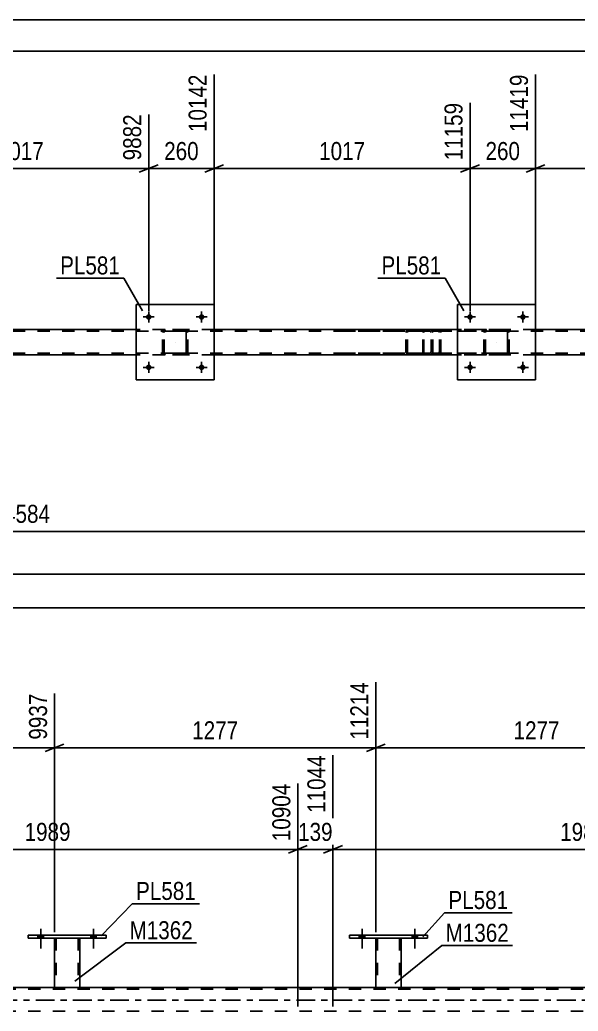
# Model space of a CAD drawing. Header units: millimetres. Extents: x -123 to 718, y -437 to 157.
# Drawn here: x 380.7 to 469.5, y -0.8 to 156.7 of the extents above; entities that cross this region are included whole.
import ezdxf

# ---------------------------------------------------------------- set-up
doc = ezdxf.new("R2010")
doc.units = ezdxf.units.MM
doc.linetypes.add('DXK_LINE_DOT2', pattern=[3.9198, 1.9599, -1.9599])
doc.linetypes.add('DXK_LINE_DOT3', pattern=[5.9187, 2.979, -0.9799, 0.9799, -0.9799])
doc.styles.add('Arial Narrow', font='ARIALN.TTF', dxfattribs={"height": 0.2})

# ---------------------------------------------------------------- blocks, each defined once
blk = doc.blocks.new('Unknown-232816598-1133')
at = {"color": 5, "linetype": 'Continuous'}
for p, q in [((718.5, 156.71), (-122.5, 156.71)), ((713.5, 151.71), (-117.5, 151.71))]:
    blk.add_line(p, q, dxfattribs=at)
blk = doc.blocks.new('Part-232816598-6916 - 6691')
at = {"color": 7, "linetype": 'DXK_LINE_DOT2'}
for p, q in [((444.84, 107.22), (444.82, 107.03)), ((444.9, 107.37), (444.84, 107.22)), ((444.99, 107.48), (444.9, 107.37)), ((444.95, 107.03), (444.96, 107.13)), ((444.96, 107.13), (444.99, 107.2)), ((445.09, 107.51), (444.99, 107.48)), ((444.99, 107.2), (445.04, 107.26)), ((445.04, 107.26), (445.09, 107.27)), ((457.25, 107.51), (445.09, 107.51)), ((457.25, 107.27), (445.09, 107.27)), ((446.37, 107.51), (446.37, 107.27)), ((447.37, 107.48), (447.18, 107.51)), ((447.18, 107.27), (447.28, 107.26)), ((447.28, 107.26), (447.36, 107.2)), ((447.36, 107.2), (447.41, 107.13)), ((447.41, 107.13), (447.43, 107.03)), ((447.68, 107.03), (447.65, 107.22)), ((444.82, 103.99), (444.82, 107.03)), ((444.95, 103.99), (444.95, 107.03)), ((447.43, 103.99), (447.43, 107.03)), ((447.68, 103.99), (447.68, 107.03)), ((444.82, 103.99), (444.84, 103.81)), ((444.96, 103.9), (444.95, 103.99)), ((447.43, 103.99), (447.41, 103.9)), ((447.65, 103.81), (447.68, 103.99)), ((444.84, 103.81), (444.9, 103.65)), ((444.9, 103.65), (444.99, 103.55)), ((444.99, 103.82), (444.96, 103.9)), ((445.04, 103.77), (444.99, 103.82)), ((444.99, 103.55), (445.09, 103.51)), ((445.09, 103.75), (445.04, 103.77)), ((457.25, 103.75), (445.09, 103.75)), ((457.25, 103.51), (445.09, 103.51)), ((446.37, 103.51), (446.37, 103.75)), ((447.28, 103.77), (447.18, 103.75)), ((447.18, 103.51), (447.37, 103.55)), ((447.36, 103.82), (447.28, 103.77)), ((447.41, 103.9), (447.36, 103.82))]:
    blk.add_line(p, q, dxfattribs=at)
for centre, start, end in [((447.2, 107.02), 23.8494, 68.8059), ((447.2, 104.01), 291.1941, 336.1506)]:
    blk.add_arc(centre, 0.492, start, end, dxfattribs=at)
blk = doc.blocks.new('Part-232816598-6811 - 6691')
at = {"color": 7, "linetype": 'DXK_LINE_DOT2'}
for p, q in [((624.63, 107.27), (293.9, 107.27)), ((411.63, 107.51), (399.23, 107.51)), ((462.71, 107.51), (450.31, 107.51)), ((624.63, 103.75), (293.9, 103.75)), ((411.63, 103.51), (399.23, 103.51)), ((462.71, 103.51), (450.31, 103.51))]:
    blk.add_line(p, q, dxfattribs=at)
at = {"color": 2, "linetype": 'Continuous'}
for p, q in [((399.23, 107.51), (360.55, 107.51)), ((450.31, 107.51), (411.63, 107.51)), ((501.39, 107.51), (462.71, 107.51)), ((399.23, 103.51), (360.55, 103.51)), ((450.31, 103.51), (411.63, 103.51)), ((501.39, 103.51), (462.71, 103.51))]:
    blk.add_line(p, q, dxfattribs=at)
blk = doc.blocks.new('Part-232816598-6924 - 6691')
at = {"color": 7, "linetype": 'DXK_LINE_DOT2'}
for p, q in [((445.86, 107.51), (430.87, 107.51)), ((445.86, 107.27), (430.87, 107.27)), ((442.15, 107.22), (442.11, 107.03)), ((442.36, 107.03), (442.38, 107.13)), ((442.38, 107.13), (442.44, 107.2)), ((442.62, 107.51), (442.42, 107.48)), ((442.44, 107.2), (442.52, 107.26)), ((442.52, 107.26), (442.62, 107.27)), ((446.05, 107.48), (445.86, 107.51)), ((445.86, 107.27), (445.95, 107.26)), ((445.95, 107.26), (446.04, 107.2)), ((446.04, 107.2), (446.09, 107.13)), ((446.09, 107.13), (446.11, 107.03)), ((446.37, 107.03), (446.33, 107.22)), ((442.11, 103.99), (442.11, 107.03)), ((442.36, 103.99), (442.36, 107.03)), ((446.11, 103.99), (446.11, 107.03)), ((446.37, 103.99), (446.37, 107.03)), ((442.11, 103.99), (442.15, 103.81)), ((442.38, 103.9), (442.36, 103.99)), ((446.11, 103.99), (446.09, 103.9)), ((446.33, 103.81), (446.37, 103.99)), ((445.86, 103.75), (430.87, 103.75)), ((445.86, 103.51), (430.87, 103.51)), ((442.44, 103.82), (442.38, 103.9)), ((442.42, 103.55), (442.62, 103.51)), ((442.52, 103.77), (442.44, 103.82)), ((442.62, 103.75), (442.52, 103.77)), ((445.95, 103.77), (445.86, 103.75)), ((445.86, 103.51), (446.05, 103.55)), ((446.04, 103.82), (445.95, 103.77)), ((446.09, 103.9), (446.04, 103.82))]:
    blk.add_line(p, q, dxfattribs=at)
for centre, start, end in [((442.6, 107.01), 110.7583, 155.68), ((445.87, 107.01), 24.32, 69.2417), ((442.6, 104.01), 204.32, 249.2417), ((445.87, 104.01), 290.7583, 335.68)]:
    blk.add_arc(centre, 0.496, start, end, dxfattribs=at)
blk = doc.blocks.new('Part-232816598-49768 - 6691')
at = {"color": 7, "linetype": 'DXK_LINE_DOT2'}
for p, q in [((403.43, 107.03), (403.47, 107.22)), ((403.47, 107.22), (403.43, 107.03)), ((403.67, 107.03), (403.69, 107.12)), ((403.69, 107.12), (403.74, 107.2)), ((403.73, 107.48), (403.91, 107.51)), ((403.91, 107.51), (403.73, 107.48)), ((403.74, 107.2), (403.82, 107.25)), ((403.82, 107.25), (403.91, 107.27)), ((406.95, 107.51), (403.91, 107.51)), ((406.95, 107.27), (403.91, 107.27)), ((406.95, 107.51), (407.14, 107.48)), ((407.14, 107.48), (406.95, 107.51)), ((406.95, 107.27), (407.04, 107.25)), ((407.04, 107.25), (407.12, 107.2)), ((407.12, 107.2), (407.17, 107.12)), ((407.17, 107.12), (407.19, 107.03)), ((407.4, 107.22), (407.43, 107.03)), ((407.43, 107.03), (407.4, 107.22)), ((403.43, 103.99), (403.43, 107.03)), ((403.43, 103.99), (403.43, 107.03)), ((403.67, 103.99), (403.67, 107.03)), ((403.67, 103.99), (403.67, 107.03)), ((407.19, 103.99), (407.19, 107.03)), ((407.19, 107.03), (407.19, 103.99)), ((407.43, 103.99), (407.43, 107.03)), ((407.43, 103.99), (407.43, 107.03)), ((403.47, 103.81), (403.43, 103.99)), ((403.43, 103.99), (403.47, 103.81)), ((403.69, 103.9), (403.67, 103.99)), ((407.19, 103.99), (407.17, 103.9)), ((407.43, 103.99), (407.4, 103.81)), ((407.4, 103.81), (407.43, 103.99)), ((403.74, 103.82), (403.69, 103.9)), ((403.91, 103.51), (403.73, 103.55)), ((403.73, 103.55), (403.91, 103.51)), ((403.82, 103.77), (403.74, 103.82)), ((403.91, 103.75), (403.82, 103.77)), ((406.95, 103.75), (403.91, 103.75)), ((406.95, 103.51), (403.91, 103.51)), ((407.04, 103.77), (406.95, 103.75)), ((407.14, 103.55), (406.95, 103.51)), ((406.95, 103.51), (407.14, 103.55)), ((407.12, 103.82), (407.04, 103.77)), ((407.17, 103.9), (407.12, 103.82))]:
    blk.add_line(p, q, dxfattribs=at)
at = {"color": 7, "linetype": 'DXK_LINE_DOT3'}
blk.add_line((405.43, 105.51), (405.43, 105.51), dxfattribs=at)
at = {"color": 7, "linetype": 'DXK_LINE_DOT2'}
for centre, start, end in [((403.91, 107.03), 112.5, 157.5), ((403.91, 107.03), 112.5, 157.5), ((406.95, 107.03), 22.5, 67.5), ((406.95, 107.03), 22.5, 67.5), ((403.91, 103.99), 202.5, 247.5), ((403.91, 103.99), 202.5, 247.5), ((406.95, 103.99), 292.5, 337.5), ((406.95, 103.99), 292.5, 337.5)]:
    blk.add_arc(centre, 0.48, start, end, dxfattribs=at)
blk = doc.blocks.new('Part-232816598-49769 - 6691')
at = {"color": 2, "linetype": 'Continuous'}
for p, q in [((399.23, 99.51), (399.23, 111.51)), ((399.23, 111.51), (411.63, 111.51)), ((411.63, 111.51), (411.63, 99.51)), ((411.63, 99.51), (399.23, 99.51))]:
    blk.add_line(p, q, dxfattribs=at)
blk = doc.blocks.new('Part-232816598-49770 - 6691')
at = {"color": 7, "linetype": 'DXK_LINE_DOT2'}
for p, q in [((454.51, 107.03), (454.55, 107.22)), ((454.55, 107.22), (454.51, 107.03)), ((454.75, 107.03), (454.77, 107.12)), ((454.77, 107.12), (454.82, 107.2)), ((454.81, 107.48), (454.99, 107.51)), ((454.99, 107.51), (454.81, 107.48)), ((454.82, 107.2), (454.9, 107.25)), ((454.9, 107.25), (454.99, 107.27)), ((458.03, 107.51), (454.99, 107.51)), ((458.03, 107.27), (454.99, 107.27)), ((458.03, 107.51), (458.22, 107.48)), ((458.22, 107.48), (458.03, 107.51)), ((458.03, 107.27), (458.12, 107.25)), ((458.12, 107.25), (458.2, 107.2)), ((458.2, 107.2), (458.25, 107.12)), ((458.25, 107.12), (458.27, 107.03)), ((458.48, 107.22), (458.51, 107.03)), ((458.51, 107.03), (458.48, 107.22)), ((454.51, 103.99), (454.51, 107.03)), ((454.51, 103.99), (454.51, 107.03)), ((454.75, 103.99), (454.75, 107.03)), ((454.75, 103.99), (454.75, 107.03)), ((458.27, 103.99), (458.27, 107.03)), ((458.27, 107.03), (458.27, 103.99)), ((458.51, 103.99), (458.51, 107.03)), ((458.51, 103.99), (458.51, 107.03)), ((454.55, 103.81), (454.51, 103.99)), ((454.51, 103.99), (454.55, 103.81)), ((454.77, 103.9), (454.75, 103.99)), ((458.27, 103.99), (458.25, 103.9)), ((458.51, 103.99), (458.48, 103.81)), ((458.48, 103.81), (458.51, 103.99)), ((454.82, 103.82), (454.77, 103.9)), ((454.99, 103.51), (454.81, 103.55)), ((454.81, 103.55), (454.99, 103.51)), ((454.9, 103.77), (454.82, 103.82)), ((454.99, 103.75), (454.9, 103.77)), ((458.03, 103.75), (454.99, 103.75)), ((458.03, 103.51), (454.99, 103.51)), ((458.12, 103.77), (458.03, 103.75)), ((458.22, 103.55), (458.03, 103.51)), ((458.03, 103.51), (458.22, 103.55)), ((458.2, 103.82), (458.12, 103.77)), ((458.25, 103.9), (458.2, 103.82))]:
    blk.add_line(p, q, dxfattribs=at)
at = {"color": 7, "linetype": 'DXK_LINE_DOT3'}
blk.add_line((456.51, 105.51), (456.51, 105.51), dxfattribs=at)
at = {"color": 7, "linetype": 'DXK_LINE_DOT2'}
for centre, start, end in [((454.99, 107.03), 112.5, 157.5), ((454.99, 107.03), 112.5, 157.5), ((458.03, 107.03), 22.5, 67.5), ((458.03, 107.03), 22.5, 67.5), ((454.99, 103.99), 202.5, 247.5), ((454.99, 103.99), 202.5, 247.5), ((458.03, 103.99), 292.5, 337.5), ((458.03, 103.99), 292.5, 337.5)]:
    blk.add_arc(centre, 0.48, start, end, dxfattribs=at)
blk = doc.blocks.new('Part-232816598-49771 - 6691')
at = {"color": 2, "linetype": 'Continuous'}
for p, q in [((450.31, 99.51), (450.31, 111.51)), ((450.31, 111.51), (462.71, 111.51)), ((462.71, 111.51), (462.71, 99.51)), ((462.71, 99.51), (450.31, 99.51))]:
    blk.add_line(p, q, dxfattribs=at)
blk = doc.blocks.new('Bolt-232816598-49794 - 6691')
at = {"linetype": 'Continuous'}
for points in [[(401.67, 101.51, -1), (400.79, 101.51, -1)], [(410.07, 101.51, -1), (409.19, 101.51, -1)]]:
    blk.add_hatch(color=1, dxfattribs=at).paths.add_polyline_path(points)
at = {"color": 1, "linetype": 'Continuous'}
for p, q in [((401.23, 102.39), (401.23, 100.63)), ((409.63, 102.39), (409.63, 100.63)), ((400.35, 101.51), (402.11, 101.51)), ((408.75, 101.51), (410.51, 101.51))]:
    blk.add_line(p, q, dxfattribs=at)
blk = doc.blocks.new('Bolt-232816598-49795 - 6691')
at = {"linetype": 'Continuous'}
for points in [[(401.67, 109.51, -1), (400.79, 109.51, -1)], [(410.07, 109.51, -1), (409.19, 109.51, -1)]]:
    blk.add_hatch(color=1, dxfattribs=at).paths.add_polyline_path(points)
at = {"color": 1, "linetype": 'Continuous'}
for p, q in [((401.23, 110.39), (401.23, 108.63)), ((409.63, 110.39), (409.63, 108.63)), ((400.35, 109.51), (402.11, 109.51)), ((408.75, 109.51), (410.51, 109.51))]:
    blk.add_line(p, q, dxfattribs=at)
blk = doc.blocks.new('Bolt-232816598-49796 - 6691')
at = {"linetype": 'Continuous'}
for points in [[(452.75, 101.51, -1), (451.87, 101.51, -1)], [(461.15, 101.51, -1), (460.27, 101.51, -1)]]:
    blk.add_hatch(color=1, dxfattribs=at).paths.add_polyline_path(points)
at = {"color": 1, "linetype": 'Continuous'}
for p, q in [((452.31, 102.39), (452.31, 100.63)), ((460.71, 102.39), (460.71, 100.63)), ((451.43, 101.51), (453.19, 101.51)), ((459.83, 101.51), (461.59, 101.51))]:
    blk.add_line(p, q, dxfattribs=at)
blk = doc.blocks.new('Bolt-232816598-49797 - 6691')
at = {"linetype": 'Continuous'}
for points in [[(452.75, 109.51, -1), (451.87, 109.51, -1)], [(461.15, 109.51, -1), (460.27, 109.51, -1)]]:
    blk.add_hatch(color=1, dxfattribs=at).paths.add_polyline_path(points)
at = {"color": 1, "linetype": 'Continuous'}
for p, q in [((452.31, 110.39), (452.31, 108.63)), ((460.71, 110.39), (460.71, 108.63)), ((451.43, 109.51), (453.19, 109.51)), ((459.83, 109.51), (461.59, 109.51))]:
    blk.add_line(p, q, dxfattribs=at)
blk = doc.blocks.new('Bolt-232816598-50251 - 5056')
at = {"linetype": 'Continuous'}
for points in [[(434.7, 10.84), (435.58, 10.84), (435.58, 11.32), (434.7, 11.32)], [(443.1, 10.84), (443.98, 10.84), (443.98, 11.32), (443.1, 11.32)]]:
    blk.add_hatch(color=1, dxfattribs=at).paths.add_polyline_path(points)
at = {"color": 1, "linetype": 'Continuous'}
for p, q in [((434.7, 11.32), (434.7, 10.84)), ((435.14, 12.32), (435.14, 9.2)), ((435.58, 11.32), (435.58, 10.84)), ((443.1, 11.32), (443.1, 10.84)), ((443.54, 12.32), (443.54, 9.2)), ((443.98, 11.32), (443.98, 10.84))]:
    blk.add_line(p, q, dxfattribs=at)
blk = doc.blocks.new('Part-232816598-50225 - 5056')
at = {"color": 2, "linetype": 'Continuous'}
for p, q in [((433.14, 10.84), (433.14, 11.32)), ((433.14, 11.32), (445.54, 11.32)), ((445.54, 11.32), (445.54, 10.84)), ((445.54, 10.84), (433.14, 10.84))]:
    blk.add_line(p, q, dxfattribs=at)
blk = doc.blocks.new('Part-232816598-5214 - 5056')
at = {"color": 7, "linetype": 'DXK_LINE_DOT2'}
for p, q in [((607.46, 2.76), (276.73, 2.76)), ((390.26, 3), (386.26, 3)), ((441.34, 3), (437.34, 3)), ((607.46, -0.76), (276.73, -0.76))]:
    blk.add_line(p, q, dxfattribs=at)
at = {"color": 2, "linetype": 'Continuous'}
for p, q in [((386.26, 3), (339.18, 3)), ((437.34, 3), (390.26, 3)), ((488.42, 3), (441.34, 3))]:
    blk.add_line(p, q, dxfattribs=at)
at = {"color": 7, "linetype": 'DXK_LINE_DOT3'}
blk.add_line((276.73, 1), (607.46, 1), dxfattribs=at)
blk = doc.blocks.new('Part-232816598-50222 - 5056')
at = {"color": 2, "linetype": 'Continuous'}
for p, q in [((386.26, 3), (386.26, 10.84)), ((390.26, 10.84), (390.26, 3)), ((390.22, 3), (386.26, 3)), ((390.26, 3), (390.22, 3))]:
    blk.add_line(p, q, dxfattribs=at)
at = {"color": 7, "linetype": 'DXK_LINE_DOT2'}
for p, q in [((386.26, 10.84), (390.26, 10.84)), ((386.26, 10.84), (386.26, 10.84)), ((386.26, 10.84), (386.26, 10.84)), ((386.5, 10.84), (386.5, 3)), ((390.02, 10.84), (390.02, 3)), ((390.26, 10.84), (390.26, 10.84)), ((390.26, 10.84), (390.26, 10.84)), ((390, 3), (390.02, 3))]:
    blk.add_line(p, q, dxfattribs=at)
blk = doc.blocks.new('Part-232816598-50223 - 5056')
at = {"color": 2, "linetype": 'Continuous'}
for p, q in [((382.06, 10.84), (382.06, 11.32)), ((382.06, 11.32), (394.46, 11.32)), ((394.46, 11.32), (394.46, 10.84)), ((394.46, 10.84), (382.06, 10.84))]:
    blk.add_line(p, q, dxfattribs=at)
blk = doc.blocks.new('Part-232816598-50224 - 5056')
at = {"color": 2, "linetype": 'Continuous'}
for p, q in [((437.34, 3), (437.34, 10.84)), ((441.34, 10.84), (441.34, 3)), ((441.3, 3), (437.34, 3)), ((441.34, 3), (441.3, 3))]:
    blk.add_line(p, q, dxfattribs=at)
at = {"color": 7, "linetype": 'DXK_LINE_DOT2'}
for p, q in [((437.34, 10.84), (441.34, 10.84)), ((437.34, 10.84), (437.34, 10.84)), ((437.34, 10.84), (437.34, 10.84)), ((437.58, 10.84), (437.58, 3)), ((441.1, 10.84), (441.1, 3)), ((441.34, 10.84), (441.34, 10.84)), ((441.34, 10.84), (441.34, 10.84)), ((441.08, 3), (441.1, 3))]:
    blk.add_line(p, q, dxfattribs=at)
blk = doc.blocks.new('Bolt-232816598-50248 - 5056')
at = {"linetype": 'Continuous'}
for points in [[(383.62, 10.84), (384.5, 10.84), (384.5, 11.32), (383.62, 11.32)], [(392.02, 10.84), (392.9, 10.84), (392.9, 11.32), (392.02, 11.32)]]:
    blk.add_hatch(color=1, dxfattribs=at).paths.add_polyline_path(points)
at = {"color": 1, "linetype": 'Continuous'}
for p, q in [((383.62, 11.32), (383.62, 10.84)), ((384.06, 12.32), (384.06, 9.2)), ((384.5, 11.32), (384.5, 10.84)), ((392.02, 11.32), (392.02, 10.84)), ((392.46, 12.32), (392.46, 9.2)), ((392.9, 11.32), (392.9, 10.84))]:
    blk.add_line(p, q, dxfattribs=at)
blk = doc.blocks.new('Bolt-232816598-50249 - 5056')
at = {"linetype": 'Continuous'}
for points in [[(383.62, 10.84), (384.5, 10.84), (384.5, 11.32), (383.62, 11.32)], [(392.02, 10.84), (392.9, 10.84), (392.9, 11.32), (392.02, 11.32)]]:
    blk.add_hatch(color=1, dxfattribs=at).paths.add_polyline_path(points)
at = {"color": 1, "linetype": 'Continuous'}
for p, q in [((383.62, 11.32), (383.62, 10.84)), ((384.06, 12.32), (384.06, 9.2)), ((384.5, 11.32), (384.5, 10.84)), ((392.02, 11.32), (392.02, 10.84)), ((392.46, 12.32), (392.46, 9.2)), ((392.9, 11.32), (392.9, 10.84))]:
    blk.add_line(p, q, dxfattribs=at)
blk = doc.blocks.new('Bolt-232816598-50250 - 5056')
at = {"linetype": 'Continuous'}
for points in [[(434.7, 10.84), (435.58, 10.84), (435.58, 11.32), (434.7, 11.32)], [(443.1, 10.84), (443.98, 10.84), (443.98, 11.32), (443.1, 11.32)]]:
    blk.add_hatch(color=1, dxfattribs=at).paths.add_polyline_path(points)
at = {"color": 1, "linetype": 'Continuous'}
for p, q in [((434.7, 11.32), (434.7, 10.84)), ((435.14, 12.32), (435.14, 9.2)), ((435.58, 11.32), (435.58, 10.84)), ((443.1, 11.32), (443.1, 10.84)), ((443.54, 12.32), (443.54, 9.2)), ((443.98, 11.32), (443.98, 10.84))]:
    blk.add_line(p, q, dxfattribs=at)
blk = doc.blocks.new('StraightDimension-232816598-13494 - 6691')
at = {"color": 7, "linetype": 'Continuous'}
blk.add_line((100.21, 75.46), (661.75, 75.46), dxfattribs=at)
at = {"color": 0}
blk.add_wipeout([(386.15, 76.21), (386.15, 80.41), (375.81, 80.41), (375.81, 76.21)], dxfattribs=at)
at = {"color": 3, "style": 'Arial Narrow'}
blk.add_text('14584', height=2.863, dxfattribs=at).set_placement((376.41, 76.81))
blk = doc.blocks.new('StraightDimension-232816598-64142 - 6691')
at = {"color": 7, "linetype": 'Continuous'}
for p, q in [((462.71, 108.51), (462.71, 148.03)), ((452.31, 110.51), (452.31, 143.53)), ((450.81, 132.49), (453.81, 133.69)), ((452.31, 133.09), (462.71, 133.09)), ((464.21, 133.69), (461.21, 132.49))]:
    blk.add_line(p, q, dxfattribs=at)
at = {"color": 0}
blk.add_wipeout([(460.86, 133.84), (460.86, 138.04), (454.17, 138.04), (454.17, 133.84)], dxfattribs=at)
at = {"color": 3, "style": 'Arial Narrow'}
blk.add_text('260', height=2.863, dxfattribs=at).set_placement((454.77, 134.44))
at = {"color": 0, "linetype": 'Continuous'}
blk.add_wipeout([(462.11, 148.63), (457.91, 148.63), (457.91, 138.29), (462.11, 138.29)], dxfattribs=at)
at = {"color": 3, "linetype": 'Continuous', "style": 'Arial Narrow'}
blk.add_text('11419', height=2.863, rotation=90.0002, dxfattribs=at).set_placement((461.51, 138.89))
blk = doc.blocks.new('StraightDimension-232816598-7278 - 6691')
at = {"color": 7, "linetype": 'Continuous'}
blk.add_line((5.13, 63.32), (661.75, 63.32), dxfattribs=at)
blk = doc.blocks.new('StraightDimension-232816598-13380 - 6691')
at = {"color": 7, "linetype": 'Continuous'}
blk.add_line((5.93, 68.64), (661.75, 68.64), dxfattribs=at)
blk = doc.blocks.new('StraightDimension-232816598-64141 - 6691')
at = {"color": 7, "linetype": 'Continuous'}
for p, q in [((462.71, 108.51), (462.71, 148.03)), ((503.39, 110.51), (503.39, 143.53)), ((464.21, 133.69), (461.21, 132.49)), ((462.71, 133.09), (503.39, 133.09)), ((501.89, 132.49), (504.89, 133.69))]:
    blk.add_line(p, q, dxfattribs=at)
at = {"color": 0, "linetype": 'Continuous'}
blk.add_wipeout([(502.79, 144.13), (498.59, 144.13), (498.59, 133.79), (502.79, 133.79)], dxfattribs=at)
at = {"color": 0}
blk.add_wipeout([(487.31, 133.84), (487.31, 138.04), (478.8, 138.04), (478.8, 133.84)], dxfattribs=at)
at = {"color": 3, "linetype": 'Continuous', "style": 'Arial Narrow'}
blk.add_text('12436', height=2.863, rotation=90.0002, dxfattribs=at).set_placement((502.19, 134.39))
at = {"color": 3, "style": 'Arial Narrow'}
blk.add_text('1017', height=2.863, dxfattribs=at).set_placement((479.4, 134.44))
blk = doc.blocks.new('StraightDimension-232816598-64143 - 6691')
at = {"color": 7, "linetype": 'Continuous'}
for p, q in [((411.63, 108.51), (411.63, 148.03)), ((452.31, 110.51), (452.31, 143.53)), ((413.13, 133.69), (410.13, 132.49)), ((411.63, 133.09), (452.31, 133.09)), ((450.81, 132.49), (453.81, 133.69))]:
    blk.add_line(p, q, dxfattribs=at)
at = {"color": 0, "linetype": 'Continuous'}
blk.add_wipeout([(451.71, 144.13), (447.51, 144.13), (447.51, 133.79), (451.71, 133.79)], dxfattribs=at)
at = {"color": 0}
blk.add_wipeout([(436.23, 133.84), (436.23, 138.04), (427.72, 138.04), (427.72, 133.84)], dxfattribs=at)
at = {"color": 3, "linetype": 'Continuous', "style": 'Arial Narrow'}
blk.add_text('11159', height=2.863, rotation=90.0002, dxfattribs=at).set_placement((451.11, 134.39))
at = {"color": 3, "style": 'Arial Narrow'}
blk.add_text('1017', height=2.863, dxfattribs=at).set_placement((428.32, 134.44))
blk = doc.blocks.new('StraightDimension-232816598-64144 - 6691')
at = {"color": 7, "linetype": 'Continuous'}
for p, q in [((411.63, 108.51), (411.63, 148.03)), ((401.23, 110.51), (401.23, 141.7)), ((399.73, 132.49), (402.73, 133.69)), ((401.23, 133.09), (411.63, 133.09)), ((413.13, 133.69), (410.13, 132.49))]:
    blk.add_line(p, q, dxfattribs=at)
at = {"color": 0}
blk.add_wipeout([(409.77, 133.84), (409.77, 138.04), (403.09, 138.04), (403.09, 133.84)], dxfattribs=at)
at = {"color": 3, "style": 'Arial Narrow'}
blk.add_text('260', height=2.863, dxfattribs=at).set_placement((403.69, 134.44))
at = {"color": 0, "linetype": 'Continuous'}
blk.add_wipeout([(411.03, 148.63), (406.83, 148.63), (406.83, 138.29), (411.03, 138.29)], dxfattribs=at)
at = {"color": 3, "linetype": 'Continuous', "style": 'Arial Narrow'}
blk.add_text('10142', height=2.863, rotation=90.0002, dxfattribs=at).set_placement((410.43, 138.89))
blk = doc.blocks.new('StraightDimension-232816598-64145 - 6691')
at = {"color": 7, "linetype": 'Continuous'}
for p, q in [((360.55, 108.51), (360.55, 146.2)), ((401.23, 110.51), (401.23, 141.7)), ((362.05, 133.69), (359.05, 132.49)), ((360.55, 133.09), (401.23, 133.09)), ((399.73, 132.49), (402.73, 133.69))]:
    blk.add_line(p, q, dxfattribs=at)
at = {"color": 0, "linetype": 'Continuous'}
blk.add_wipeout([(400.63, 142.3), (396.43, 142.3), (396.43, 133.79), (400.63, 133.79)], dxfattribs=at)
at = {"color": 0}
blk.add_wipeout([(385.15, 133.84), (385.15, 138.04), (376.64, 138.04), (376.64, 133.84)], dxfattribs=at)
at = {"color": 3, "linetype": 'Continuous', "style": 'Arial Narrow'}
blk.add_text('9882', height=2.863, rotation=90.0002, dxfattribs=at).set_placement((400.03, 134.39))
at = {"color": 3, "style": 'Arial Narrow'}
blk.add_text('1017', height=2.863, dxfattribs=at).set_placement((377.24, 134.44))
blk = doc.blocks.new('StraightDimension-232816598-30567 - 5056')
at = {"color": 7, "linetype": 'Continuous'}
for p, q in [((430.51, 0), (430.51, 39.88)), ((510.07, 0), (510.07, 35.38)), ((432.01, 25.54), (429.01, 24.34)), ((508.57, 24.34), (511.57, 25.54)), ((430.51, 24.94), (510.07, 24.94))]:
    blk.add_line(p, q, dxfattribs=at)
at = {"color": 0, "linetype": 'Continuous'}
blk.add_wipeout([(509.47, 35.98), (505.27, 35.98), (505.27, 25.64), (509.47, 25.64)], dxfattribs=at)
at = {"color": 0}
blk.add_wipeout([(474.55, 25.69), (474.55, 29.89), (466.04, 29.89), (466.04, 25.69)], dxfattribs=at)
at = {"color": 3, "linetype": 'Continuous', "style": 'Arial Narrow'}
blk.add_text('13033', height=2.863, rotation=90.0002, dxfattribs=at).set_placement((508.87, 26.24))
at = {"color": 3, "style": 'Arial Narrow'}
blk.add_text('1989', height=2.863, dxfattribs=at).set_placement((466.64, 26.29))
blk = doc.blocks.new('StraightDimension-232816598-30568 - 5056')
at = {"color": 7, "linetype": 'Continuous'}
for p, q in [((430.51, 0), (430.51, 39.88)), ((424.94, 0), (424.94, 35.38)), ((423.44, 24.34), (426.44, 25.54)), ((432.01, 25.54), (429.01, 24.34)), ((424.94, 24.94), (430.51, 24.94))]:
    blk.add_line(p, q, dxfattribs=at)
at = {"color": 0}
blk.add_wipeout([(431.07, 25.69), (431.07, 29.89), (424.38, 29.89), (424.38, 25.69)], dxfattribs=at)
at = {"color": 3, "style": 'Arial Narrow'}
blk.add_text('139', height=2.863, dxfattribs=at).set_placement((424.98, 26.29))
at = {"color": 0, "linetype": 'Continuous'}
blk.add_wipeout([(429.91, 40.48), (425.71, 40.48), (425.71, 30.14), (429.91, 30.14)], dxfattribs=at)
at = {"color": 3, "linetype": 'Continuous', "style": 'Arial Narrow'}
blk.add_text('11044', height=2.863, rotation=90.0002, dxfattribs=at).set_placement((429.31, 30.74))
blk = doc.blocks.new('StraightDimension-232816598-30569 - 5056')
at = {"color": 7, "linetype": 'Continuous'}
for p, q in [((345.38, 0), (345.38, 38.05)), ((424.94, 0), (424.94, 35.38)), ((346.88, 25.54), (343.88, 24.34)), ((423.44, 24.34), (426.44, 25.54)), ((345.38, 24.94), (424.94, 24.94))]:
    blk.add_line(p, q, dxfattribs=at)
at = {"color": 0, "linetype": 'Continuous'}
blk.add_wipeout([(424.34, 35.98), (420.14, 35.98), (420.14, 25.64), (424.34, 25.64)], dxfattribs=at)
at = {"color": 0}
blk.add_wipeout([(389.41, 25.69), (389.41, 29.89), (380.9, 29.89), (380.9, 25.69)], dxfattribs=at)
at = {"color": 3, "linetype": 'Continuous', "style": 'Arial Narrow'}
blk.add_text('10904', height=2.863, rotation=90.0002, dxfattribs=at).set_placement((423.74, 26.24))
at = {"color": 3, "style": 'Arial Narrow'}
blk.add_text('1989', height=2.863, dxfattribs=at).set_placement((381.5, 26.29))
blk = doc.blocks.new('StraightDimension-232816598-65723 - 5056')
at = {"color": 7, "linetype": 'Continuous'}
for p, q in [((437.34, 11.77), (437.34, 51.51)), ((488.42, 11.77), (488.42, 51.51)), ((438.84, 41.67), (435.84, 40.47)), ((437.34, 41.07), (488.42, 41.07)), ((486.92, 40.47), (489.92, 41.67))]:
    blk.add_line(p, q, dxfattribs=at)
at = {"color": 0, "linetype": 'Continuous'}
blk.add_wipeout([(487.82, 52.11), (483.62, 52.11), (483.62, 41.77), (487.82, 41.77)], dxfattribs=at)
at = {"color": 0}
blk.add_wipeout([(467.14, 41.82), (467.14, 46.02), (458.63, 46.02), (458.63, 41.82)], dxfattribs=at)
at = {"color": 3, "linetype": 'Continuous', "style": 'Arial Narrow'}
blk.add_text('12491', height=2.863, rotation=90.0002, dxfattribs=at).set_placement((487.22, 42.37))
at = {"color": 3, "style": 'Arial Narrow'}
blk.add_text('1277', height=2.863, dxfattribs=at).set_placement((459.23, 42.42))
blk = doc.blocks.new('StraightDimension-232816598-65724 - 5056')
at = {"color": 7, "linetype": 'Continuous'}
for p, q in [((437.34, 11.77), (437.34, 51.51)), ((386.26, 11.77), (386.26, 49.68)), ((387.76, 41.67), (384.76, 40.47)), ((386.26, 41.07), (437.34, 41.07)), ((435.84, 40.47), (438.84, 41.67))]:
    blk.add_line(p, q, dxfattribs=at)
at = {"color": 0, "linetype": 'Continuous'}
blk.add_wipeout([(436.74, 52.11), (432.54, 52.11), (432.54, 41.77), (436.74, 41.77)], dxfattribs=at)
at = {"color": 0}
blk.add_wipeout([(416.06, 41.82), (416.06, 46.02), (407.54, 46.02), (407.54, 41.82)], dxfattribs=at)
at = {"color": 3, "linetype": 'Continuous', "style": 'Arial Narrow'}
blk.add_text('11214', height=2.863, rotation=90.0002, dxfattribs=at).set_placement((436.14, 42.37))
at = {"color": 3, "style": 'Arial Narrow'}
blk.add_text('1277', height=2.863, dxfattribs=at).set_placement((408.14, 42.42))
blk = doc.blocks.new('StraightDimension-232816598-65725 - 5056')
at = {"color": 7, "linetype": 'Continuous'}
for p, q in [((335.18, 11.77), (335.18, 49.68)), ((386.26, 11.77), (386.26, 49.68)), ((336.68, 41.67), (333.68, 40.47)), ((335.18, 41.07), (386.26, 41.07)), ((384.76, 40.47), (387.76, 41.67))]:
    blk.add_line(p, q, dxfattribs=at)
at = {"color": 0, "linetype": 'Continuous'}
blk.add_wipeout([(385.66, 50.28), (381.46, 50.28), (381.46, 41.77), (385.66, 41.77)], dxfattribs=at)
at = {"color": 0}
blk.add_wipeout([(364.98, 41.82), (364.98, 46.02), (356.46, 46.02), (356.46, 41.82)], dxfattribs=at)
at = {"color": 3, "linetype": 'Continuous', "style": 'Arial Narrow'}
blk.add_text('9937', height=2.863, rotation=90.0002, dxfattribs=at).set_placement((385.06, 42.37))
at = {"color": 3, "style": 'Arial Narrow'}
blk.add_text('1277', height=2.863, dxfattribs=at).set_placement((357.06, 42.42))
blk = doc.blocks.new('Mark-232816598-64817 - 6691')
at = {"color": 0}
blk.add_wipeout([(396.65, 116.27), (396.65, 119.27), (387.15, 119.27), (387.15, 116.27)], dxfattribs=at)
blk.add_wipeout([(396.65, 116.27), (396.65, 119.27), (387.15, 119.27), (387.15, 116.27)], dxfattribs=at)
at = {"color": 30, "linetype": 'Continuous'}
for p in [(386.55, 115.67), (400.25, 110.47)]:
    blk.add_line(p, (397.25, 115.67), dxfattribs=at)
at = {"color": 3, "style": 'Arial Narrow'}
blk.add_text('PL581', height=2.863, dxfattribs=at).set_placement((387.15, 116.27))
blk = doc.blocks.new('Mark-232816598-64820 - 6691')
at = {"color": 0}
blk.add_wipeout([(447.73, 116.27), (447.73, 119.27), (438.23, 119.27), (438.23, 116.27)], dxfattribs=at)
blk.add_wipeout([(447.73, 116.27), (447.73, 119.27), (438.23, 119.27), (438.23, 116.27)], dxfattribs=at)
at = {"color": 30, "linetype": 'Continuous'}
for p in [(437.63, 115.67), (451.33, 110.47)]:
    blk.add_line(p, (448.33, 115.67), dxfattribs=at)
at = {"color": 3, "style": 'Arial Narrow'}
blk.add_text('PL581', height=2.863, dxfattribs=at).set_placement((438.23, 116.27))
blk = doc.blocks.new('Mark-232816598-66014 - 5056')
at = {"color": 0}
blk.add_wipeout([(408.72, 16.91), (408.72, 19.91), (399.22, 19.91), (399.22, 16.91)], dxfattribs=at)
blk.add_wipeout([(408.72, 16.91), (408.72, 19.91), (399.22, 19.91), (399.22, 16.91)], dxfattribs=at)
at = {"color": 30, "linetype": 'Continuous'}
for p, q in [((393.65, 11.19), (398.62, 16.31)), ((398.62, 16.31), (409.32, 16.31))]:
    blk.add_line(p, q, dxfattribs=at)
at = {"color": 3, "style": 'Arial Narrow'}
blk.add_text('PL581', height=2.863, dxfattribs=at).set_placement((399.22, 16.91))
blk = doc.blocks.new('Mark-232816598-66011 - 5056')
at = {"color": 0}
blk.add_wipeout([(408.24, 10.67), (408.24, 13.67), (398.19, 13.67), (398.19, 10.67)], dxfattribs=at)
blk.add_wipeout([(408.24, 10.67), (408.24, 13.67), (398.19, 13.67), (398.19, 10.67)], dxfattribs=at)
at = {"color": 30, "linetype": 'Continuous'}
for p, q in [((389.49, 4), (397.59, 10.07)), ((397.59, 10.07), (408.84, 10.07))]:
    blk.add_line(p, q, dxfattribs=at)
at = {"color": 3, "style": 'Arial Narrow'}
blk.add_text('M1362', height=2.863, dxfattribs=at).set_placement((398.19, 10.67))
blk = doc.blocks.new('Mark-232816598-66017 - 5056')
at = {"color": 0}
blk.add_wipeout([(458.48, 10.26), (458.48, 13.26), (448.43, 13.26), (448.43, 10.26)], dxfattribs=at)
blk.add_wipeout([(458.48, 10.26), (458.48, 13.26), (448.43, 13.26), (448.43, 10.26)], dxfattribs=at)
at = {"color": 30, "linetype": 'Continuous'}
for p, q in [((440.37, 3.64), (447.83, 9.66)), ((447.83, 9.66), (459.08, 9.66))]:
    blk.add_line(p, q, dxfattribs=at)
at = {"color": 3, "style": 'Arial Narrow'}
blk.add_text('M1362', height=2.863, dxfattribs=at).set_placement((448.43, 10.26))
blk = doc.blocks.new('Mark-232816598-66020 - 5056')
at = {"color": 0}
blk.add_wipeout([(458.38, 15.47), (458.38, 18.47), (448.87, 18.47), (448.87, 15.47)], dxfattribs=at)
blk.add_wipeout([(458.38, 15.47), (458.38, 18.47), (448.87, 18.47), (448.87, 15.47)], dxfattribs=at)
at = {"color": 30, "linetype": 'Continuous'}
for p, q in [((444.8, 11.07), (448.27, 14.87)), ((448.27, 14.87), (458.98, 14.87))]:
    blk.add_line(p, q, dxfattribs=at)
at = {"color": 3, "style": 'Arial Narrow'}
blk.add_text('PL581', height=2.863, dxfattribs=at).set_placement((448.87, 15.47))

msp = doc.modelspace()

# ---------------------------------------------------------------- block references
for name in ['Unknown-232816598-1133', 'Part-232816598-49769 - 6691', 'Bolt-232816598-49795 - 6691', 'Part-232816598-49771 - 6691', 'Bolt-232816598-49797 - 6691', 'Part-232816598-6811 - 6691', 'Part-232816598-49768 - 6691', 'Part-232816598-6924 - 6691', 'Part-232816598-6916 - 6691', 'Part-232816598-49770 - 6691', 'Bolt-232816598-49794 - 6691', 'Bolt-232816598-49796 - 6691', 'Part-232816598-50223 - 5056', 'Bolt-232816598-50248 - 5056', 'Bolt-232816598-50249 - 5056', 'Part-232816598-50225 - 5056', 'Bolt-232816598-50251 - 5056', 'Bolt-232816598-50250 - 5056', 'Part-232816598-50222 - 5056', 'Part-232816598-50224 - 5056', 'Part-232816598-5214 - 5056']:
    msp.add_blockref(name, (0, 0))

# ---------------------------------------------------------------- next in the draw order: block references
for name in ['StraightDimension-232816598-64142 - 6691', 'StraightDimension-232816598-13494 - 6691', 'StraightDimension-232816598-30567 - 5056']:
    msp.add_blockref(name, (0, 0))

# ---------------------------------------------------------------- next in the draw order: block references
for name in ['StraightDimension-232816598-64143 - 6691', 'StraightDimension-232816598-64141 - 6691', 'StraightDimension-232816598-7278 - 6691', 'StraightDimension-232816598-65723 - 5056', 'StraightDimension-232816598-30568 - 5056']:
    msp.add_blockref(name, (0, 0))

# ---------------------------------------------------------------- next in the draw order: block references
for name in ['StraightDimension-232816598-64144 - 6691', 'Mark-232816598-64820 - 6691', 'StraightDimension-232816598-13380 - 6691', 'StraightDimension-232816598-30569 - 5056', 'Mark-232816598-66017 - 5056']:
    msp.add_blockref(name, (0, 0))

# ---------------------------------------------------------------- next in the draw order: block references
for name in ['StraightDimension-232816598-64145 - 6691', 'StraightDimension-232816598-65724 - 5056', 'Mark-232816598-66020 - 5056']:
    msp.add_blockref(name, (0, 0))

# ---------------------------------------------------------------- next in the draw order: block references
for name in ['Mark-232816598-64817 - 6691', 'StraightDimension-232816598-65725 - 5056', 'Mark-232816598-66014 - 5056']:
    msp.add_blockref(name, (0, 0))

# ---------------------------------------------------------------- next in the draw order: block references
msp.add_blockref('Mark-232816598-66011 - 5056', (0, 0))

doc.saveas('drawing.dxf')
